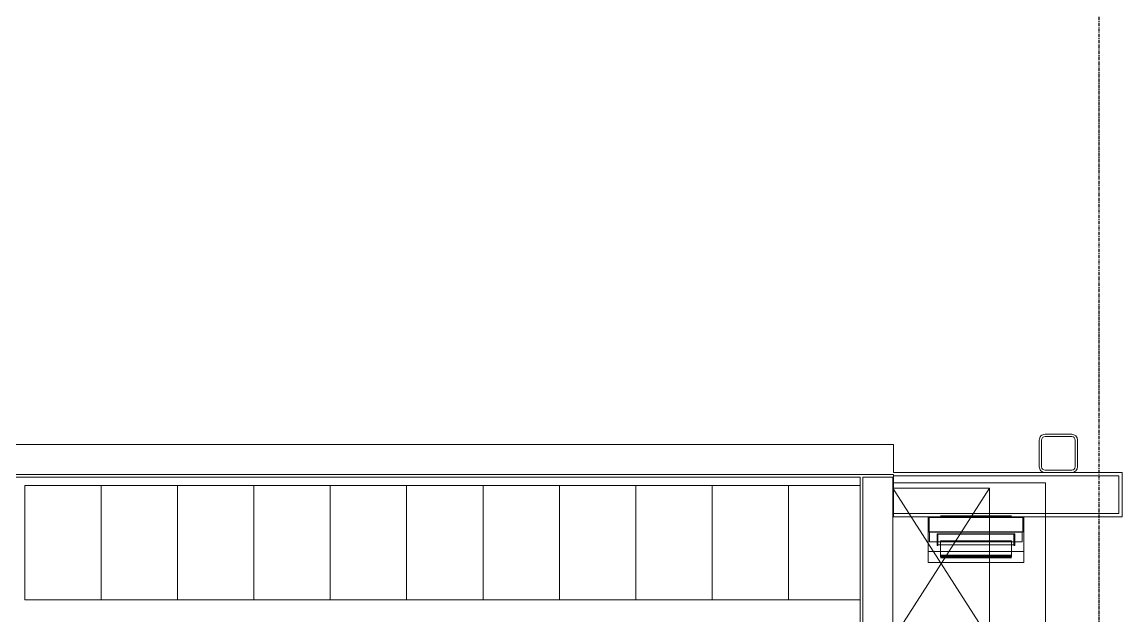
# Model space of a CAD drawing. Header units: millimetres. Extents: x -677815 to 476396, y -125373 to 39000.
# Drawn here: x 265769 to 270090, y 6437 to 8770 of the extents above; entities that cross this region are included whole.
import ezdxf

# ---------------------------------------------------------------- set-up
doc = ezdxf.new("R2010")
doc.units = ezdxf.units.MM
doc.linetypes.add('Xref building Toll$0$Grid Line', pattern=[22.225, 12.7, -3.175, 3.175, -3.175])
for name, color, linetype, lineweight in [('AM_BOR', 4, 'Continuous', 25), ('Xref building Toll$0$A-GENM', 13, 'Continuous', 9), ('Xref building Toll$0$A-WALL', 113, 'Continuous', 9), ('Xref building Toll$0$I-FURN', 30, 'Continuous', 9), ('Xref building Toll$0$I-FURN-HDLN', 30, 'Continuous', 9), ('Xref building Toll$0$Q-CASE', 31, 'Continuous', 9), ('Xref building Toll$0$S-COLS', 52, 'Continuous', 9)]:
    doc.layers.add(name, color=color, linetype=linetype, lineweight=lineweight)
doc.layers.add('Xref building Toll$0$S-GRID', color=8, linetype='Continuous')

# ---------------------------------------------------------------- blocks, each defined once
blk = doc.blocks.new('Xref building Toll$0$Toll Grids')
at = {"layer": 'Xref building Toll$0$S-GRID', "linetype": 'Xref building Toll$0$Grid Line'}
blk.add_line((270000, -125373.3), (270000, 36031.5), dxfattribs=at)
blk = doc.blocks.new('Xref building Toll$0$LOK_Locker 2Tier 01 - LOK_Locker 2Tier 01-V6-MASTER GROUND FLOOR')
at = {"layer": 'Xref building Toll$0$Q-CASE'}
for p, q in [((150, 225), (-150, 225)), ((-150, 225), (-150, -225)), ((-150, -225), (-150, 225)), ((-150, 225), (150, 225)), ((150, -225), (150, 225)), ((150, 225), (150, -225)), ((-150, -225), (150, -225)), ((150, -225), (-150, -225))]:
    blk.add_line(p, q, dxfattribs=at)
blk = doc.blocks.new('Xref building Toll$0$LOK_Locker 2Tier 01 - LOK_Locker 2Tier 01-V7-MASTER GROUND FLOOR')
at = {"layer": 'Xref building Toll$0$Q-CASE'}
for p, q in [((132, 225), (-150, 225)), ((-150, 225), (-150, -225)), ((-150, -225), (-150, 225)), ((-150, 225), (132, 225)), ((-150, -225), (132, -225)), ((132, -225), (-150, -225))]:
    blk.add_line(p, q, dxfattribs=at)
blk = doc.blocks.new('Xref building Toll$0$IVS-FURNITURE-Hung Cabinet 2 Adjustable Shelves - D380 W594 H900-1123773-MASTER GROUND FLOOR')
at = {"layer": 'Xref building Toll$0$I-FURN-HDLN'}
for p, q in [((-297, 0), (297, -380)), ((-297, -380), (-297, 0)), ((-297, 0), (297, 0)), ((297, 0), (297, -380)), ((-297, -380), (297, 0)), ((297, -380), (-297, -380))]:
    blk.add_line(p, q, dxfattribs=at)
blk = doc.blocks.new('Xref building Toll$0$IVS-FURNITURE-Table Cabinet Frame1 - D600 H900 THK18_18 no side-1486493-MASTER GROUND FLOOR')
at = {"layer": 'Xref building Toll$0$I-FURN'}
for p, q in [((2095.3, 0), (-2095.3, 0)), ((-2095.3, 0), (-2095.3, 0)), ((-2095.3, 0), (2095.3, 0)), ((-2095.3, 0), (-2095.3, -600)), ((-2095.3, 0), (-2095.3, -600)), ((2095.3, 0), (2095.3, 0)), ((2095.3, -600), (2095.3, 0)), ((2095.3, 0), (2095.3, -600)), ((2095.3, -600), (-2095.3, -600)), ((-2095.3, -600), (-2095.3, -600)), ((-2095.3, -600), (2095.3, -600)), ((2095.3, -600), (2095.3, -600))]:
    blk.add_line(p, q, dxfattribs=at)
blk = doc.blocks.new('Xref building Toll$0$Beca-34-S-SHS-Col_AU_NZ - 150x9_0 SHS-2283757-MASTER GROUND FLOOR')
at = {"layer": 'Xref building Toll$0$S-COLS'}
h = blk.add_hatch(dxfattribs=at)
h.set_pattern_fill('FP_292', color=256, style=0, pattern_type=2)
h.set_pattern_definition([(225, (277840, 147088), (1257.236, -1257.236), []), (225, (277840, 145183), (1257.236, -1257.236), [])])
h.paths.add_polyline_path([(-52.5, 75), (-52.5, 66), (52.5, 66), (50, 75)], flags=0)
h.paths.add_polyline_path([(-66, 52.5), (-75, 52.5), (-75, -52.5), (-66, -52.5)], flags=0)
h.paths.add_polyline_path([(75, 52.5), (66, 52.5), (66, -52.5), (75, -52.5)], flags=0)
h.paths.add_polyline_path([(52.5, -66), (-52.5, -66), (-52.5, -75), (52.5, -75)], flags=0)
for p, q in [((-75, 52.5), (-75, -52.5)), ((-66, -52.5), (-66, 52.5)), ((52.5, 75), (-52.5, 75)), ((-52.5, 66), (52.5, 66)), ((66, 52.5), (66, -52.5)), ((75, -52.5), (75, 52.5)), ((52.5, -66), (-52.5, -66)), ((-52.5, -75), (52.5, -75))]:
    blk.add_line(p, q, dxfattribs=at)
for centre, radius, start, end in [((-52.5, 52.5), 22.5, 90, 180), ((-52.5, 52.5), 13.5, 90, 180), ((52.5, 52.5), 22.5, 360, 90), ((52.5, 52.5), 13.5, 0, 90), ((-52.5, -52.5), 22.5, 180, 270), ((-52.5, -52.5), 13.5, 180, 270), ((52.5, -52.5), 22.5, 270, 0), ((52.5, -52.5), 13.5, 270, 0)]:
    blk.add_arc(centre, radius, start, end, dxfattribs=at)
blk = doc.blocks.new('Xref building Toll$0$Enmotion_Paper_Towel_Dispenser_14358 - Enmotion_Paper_Towel_Dispenser_14358-1500243-MASTER GROUND FLOOR')
at = {"layer": 'Xref building Toll$0$A-GENM'}
for p, q in [((188, 266.4), (-188, 266.4)), ((-188, 223.2), (-188, 211.8)), ((-188, 223.2), (188, 223.2)), ((139.7, 248.3), (-139.7, 248.3)), ((-139.7, 237.3), (-139.7, 243.9)), ((-139.7, 243.9), (139.7, 243.9)), ((-139.7, 242.3), (-139.7, 239.4)), ((-139.7, 242.3), (139.7, 242.3)), ((139.7, 240.1), (-139.7, 240.1)), ((-139.7, 240.1), (-139.7, 238.5)), ((-139.7, 240.1), (139.7, 240.1)), ((-139.7, 239.4), (-139.7, 237.3)), ((-139.7, 239.4), (139.7, 239.4)), ((-139.7, 238.5), (139.7, 238.5)), ((139.7, 237.3), (-139.7, 237.3)), ((139.7, 243.9), (139.7, 237.3)), ((139.7, 239.4), (139.7, 242.3)), ((139.7, 238.5), (139.7, 240.1)), ((139.7, 237.3), (139.7, 239.4)), ((188, 211.8), (188, 223.2)), ((-188, 211.8), (-188, 146)), ((182.5, 184.8), (-181.6, 184.8)), ((-181.6, 146.7), (-181.6, 184.8)), ((-181.6, 184.8), (-181.6, 146.7)), ((-149.2, 199.5), (-152.4, 199.5)), ((-152.4, 153.7), (-152.4, 199.3)), ((-152.4, 199.3), (-152.4, 196.8)), ((-152.4, 199.3), (-149.2, 199.3)), ((-152.4, 196.8), (-152.4, 153.7)), ((-152.4, 196.8), (152.4, 196.8)), ((-149.2, 199.3), (-149.2, 197.3)), ((-149.2, 155.2), (-149.2, 199.3)), ((-149.2, 197.3), (149.2, 197.3)), ((-149.2, 155.2), (-149.2, 197.3)), ((-139.7, 182.8), (139.7, 182.8)), ((-139.7, 181.2), (139.7, 181.2)), ((152.4, 199.5), (149.2, 199.5)), ((149.2, 197.3), (149.2, 199.3)), ((149.2, 199.3), (152.4, 199.3)), ((149.2, 199.3), (149.2, 155.2)), ((149.2, 197.3), (149.2, 155.2)), ((152.4, 196.8), (152.4, 199.3)), ((152.4, 199.3), (152.4, 153.7)), ((152.4, 153.7), (152.4, 196.8)), ((182.5, 146.7), (182.5, 184.8)), ((182.5, 184.8), (182.5, 146.7)), ((188, 146), (188, 211.8)), ((-188, 146), (-188, 146)), ((-188, 146), (-188, 86.5)), ((-188, 86.5), (-188, 146)), ((188, 146), (-188, 146)), ((-188, 146), (188, 146)), ((-188, 146), (-188, 146)), ((188, 146), (-188, 146)), ((-188, 146), (188, 146)), ((184.2, 146), (-184.1, 146)), ((-184.1, 146), (-184.1, 146)), ((-184.1, 146), (-184.1, 146)), ((-184.1, 146), (184.2, 146)), ((-184.1, 89.7), (-184.1, 146)), ((-184.1, 146), (-184.1, 89.7)), ((-181.6, 146.7), (182.5, 146.7)), ((152.4, 153.7), (-152.4, 153.7)), ((149.2, 155.2), (-149.2, 155.2)), ((184.2, 146), (184.2, 146)), ((184.2, 146), (184.2, 146)), ((184.2, 89.7), (184.2, 146)), ((184.2, 146), (184.2, 89.7)), ((188, 146), (188, 86.5)), ((188, 86.5), (188, 146)), ((188, 146), (188, 146)), ((188, 146), (188, 146)), ((-188, 86.5), (-188, 86.5)), ((-188, 86.5), (188, 86.5)), ((-188, 86.5), (188, 86.5)), ((-184.1, 89.7), (-184.1, 89.7)), ((-184.1, 89.7), (184.2, 89.7)), ((184.2, 89.7), (-184.1, 89.7)), ((184.2, 89.7), (184.2, 89.7)), ((188, 86.5), (188, 86.5)), ((-139.7, 83.2), (139.7, 83.2))]:
    blk.add_line(p, q, dxfattribs=at)
for points, knots in [([(-188, 146), (-188, 173.5), (-188, 223.3), (-188, 256.8), (-188, 271.9), (-188, 252.4), (-188, 231.6), (-188, 223.2)], [-1.101839, -1.101839, -1.101839, -1.101839, -0.955797, -0.755895, -0.557555, -0.305616, 0, 0, 0, 0]), ([(188, 223.2), (188, 231.6), (188, 252.4), (188, 271.9), (188, 256.8), (188, 223.3), (188, 173.5), (188, 146)], [0, 0, 0, 0, 0.305616, 0.557555, 0.755895, 0.955797, 1.101839, 1.101839, 1.101839, 1.101839]), ([(-139.7, 243.9), (-139.7, 223.1), (-139.7, 201.2), (-139.7, 194), (-139.7, 182.3), (-139.7, 182.3), (-139.7, 190), (-139.7, 209.4), (-139.7, 231), (-139.7, 240.1), (-139.7, 240.1)], [-1.260979, -1.260979, -1.260979, -1.260979, -1.079892, -0.913213, -0.748802, -0.597274, -0.494716, -0.41326, -0.222367, 0, 0, 0, 0]), ([(-139.7, 238.5), (-139.7, 238.5), (-139.7, 237.6), (-139.7, 234.5), (-139.7, 231), (-139.7, 228.5), (-139.7, 226.3), (-139.7, 224), (-139.7, 220.9), (-139.7, 216.9), (-139.7, 212.8), (-139.7, 208.4), (-139.7, 203.6), (-139.7, 199.2), (-139.7, 195.7), (-139.7, 193.2), (-139.7, 190.9), (-139.7, 188.2), (-139.7, 185.7), (-139.7, 183.6), (-139.7, 182.1), (-139.7, 181.3), (-139.7, 181.1), (-139.7, 181.5), (-139.7, 182.5), (-139.7, 183.9), (-139.7, 185.8), (-139.7, 187.8), (-139.7, 190), (-139.7, 192), (-139.7, 193.8), (-139.7, 195.8), (-139.7, 198), (-139.7, 200.9), (-139.7, 204.5), (-139.7, 209.2), (-139.7, 215.1), (-139.7, 222.4), (-139.7, 231.3), (-139.7, 238.4), (-139.7, 242.3)], [0, 0, 0, 0, 0.068161, 0.136322, 0.170403, 0.204483, 0.221523, 0.238564, 0.272644, 0.306725, 0.340805, 0.374886, 0.408966, 0.443047, 0.460087, 0.477127, 0.494168, 0.511208, 0.545288, 0.579369, 0.613449, 0.64753, 0.68161, 0.715691, 0.749771, 0.783852, 0.817932, 0.852013, 0.886093, 0.920174, 0.954255, 0.988335, 1.022416, 1.056496, 1.090577, 1.124657, 1.158738, 1.192818, 1.226899, 1.260979, 1.260979, 1.260979, 1.260979]), ([(139.7, 240.1), (139.7, 240.1), (139.7, 231), (139.7, 209.4), (139.7, 190), (139.7, 182.3), (139.7, 182.3), (139.7, 194), (139.7, 201.2), (139.7, 223.1), (139.7, 243.9)], [0, 0, 0, 0, 0.222367, 0.41326, 0.494716, 0.597274, 0.748802, 0.913213, 1.079892, 1.260979, 1.260979, 1.260979, 1.260979]), ([(139.7, 242.3), (139.7, 238.4), (139.7, 231.3), (139.7, 222.4), (139.7, 215.1), (139.7, 209.2), (139.7, 204.5), (139.7, 200.9), (139.7, 198), (139.7, 195.8), (139.7, 193.8), (139.7, 192), (139.7, 190), (139.7, 187.8), (139.7, 185.8), (139.7, 183.9), (139.7, 182.5), (139.7, 181.5), (139.7, 181.1), (139.7, 181.3), (139.7, 182.1), (139.7, 183.6), (139.7, 185.7), (139.7, 188.2), (139.7, 190.9), (139.7, 193.2), (139.7, 195.7), (139.7, 199.2), (139.7, 203.6), (139.7, 208.4), (139.7, 212.8), (139.7, 216.9), (139.7, 220.9), (139.7, 224), (139.7, 226.3), (139.7, 228.5), (139.7, 231), (139.7, 234.5), (139.7, 237.6), (139.7, 238.5), (139.7, 238.5)], [-1.260979, -1.260979, -1.260979, -1.260979, -1.226899, -1.192818, -1.158738, -1.124657, -1.090577, -1.056496, -1.022416, -0.988335, -0.954255, -0.920174, -0.886093, -0.852013, -0.817932, -0.783852, -0.749771, -0.715691, -0.68161, -0.64753, -0.613449, -0.579369, -0.545288, -0.511208, -0.494168, -0.477127, -0.460087, -0.443047, -0.408966, -0.374886, -0.340805, -0.306725, -0.272644, -0.238564, -0.221523, -0.204483, -0.170403, -0.136322, -0.068161, 0, 0, 0, 0])]:
    blk.add_open_spline(points, degree=3, knots=knots, dxfattribs=at)
blk = doc.blocks.new('Xref building Toll$0$building block 28092016')
at = {"layer": 'Xref building Toll$0$A-WALL', "lineweight": 18}
for p, q in [((991742.6, -664389), (983801.6, -664389)), ((991742.6, -664499.5), (991742.6, -664389)), ((987857.6, -664517), (991611.6, -664517)), ((991611.6, -664517), (991611.6, -670208.5)), ((991739.6, -671041.5), (991739.6, -664517)), ((991739.6, -664517), (991742.6, -664517)), ((992639.6, -664499.5), (991742.6, -664499.5)), ((991742.6, -664517), (991742.6, -664672.5)), ((992639.6, -664672.5), (992639.6, -664499.5)), ((991742.6, -664672.5), (992639.6, -664672.5))]:
    blk.add_line(p, q, dxfattribs=at)
at = {"layer": 'Xref building Toll$0$A-WALL'}
for p, q in [((983919.6, -664507), (991742.6, -664507)), ((991739.6, -664517), (991621.6, -664517)), ((991621.6, -664517), (991621.6, -671499.5)), ((991742.6, -664507), (991742.6, -664517)), ((991742.6, -664512.5), (992626.6, -664512.5)), ((992626.6, -664659.5), (992626.6, -664512.5)), ((991742.6, -664659.5), (992626.6, -664659.5))]:
    blk.add_line(p, q, dxfattribs=at)
at = {"layer": 'Xref building Toll$0$A-GENM', "rotation": 180}
blk.add_blockref('Xref building Toll$0$Enmotion_Paper_Towel_Dispenser_14358 - Enmotion_Paper_Towel_Dispenser_14358-1500243-MASTER GROUND FLOOR', (992065.7, -664586), dxfattribs=at)
at = {"layer": 'Xref building Toll$0$I-FURN'}
for name, p, rotation in [('Xref building Toll$0$IVS-FURNITURE-Table Cabinet Frame1 - D600 H900 THK18_18 no side-1486493-MASTER GROUND FLOOR', (992339.6, -666634.2), 270), ('Xref building Toll$0$IVS-FURNITURE-Hung Cabinet 2 Adjustable Shelves - D380 W594 H900-1123773-MASTER GROUND FLOOR', (991739.6, -664857), 90)]:
    blk.add_blockref(name, p, dxfattribs=dict(at, rotation=rotation))
at = {"layer": 'Xref building Toll$0$Q-CASE'}
for name, p in [('Xref building Toll$0$LOK_Locker 2Tier 01 - LOK_Locker 2Tier 01-V6-MASTER GROUND FLOOR', (988479.6, -664774.5)), ('Xref building Toll$0$LOK_Locker 2Tier 01 - LOK_Locker 2Tier 01-V6-MASTER GROUND FLOOR', (988779.6, -664774.5)), ('Xref building Toll$0$LOK_Locker 2Tier 01 - LOK_Locker 2Tier 01-V6-MASTER GROUND FLOOR', (989079.6, -664774.5)), ('Xref building Toll$0$LOK_Locker 2Tier 01 - LOK_Locker 2Tier 01-V6-MASTER GROUND FLOOR', (989379.6, -664774.5)), ('Xref building Toll$0$LOK_Locker 2Tier 01 - LOK_Locker 2Tier 01-V6-MASTER GROUND FLOOR', (989679.6, -664774.5)), ('Xref building Toll$0$LOK_Locker 2Tier 01 - LOK_Locker 2Tier 01-V6-MASTER GROUND FLOOR', (989979.6, -664774.5)), ('Xref building Toll$0$LOK_Locker 2Tier 01 - LOK_Locker 2Tier 01-V6-MASTER GROUND FLOOR', (990279.6, -664774.5)), ('Xref building Toll$0$LOK_Locker 2Tier 01 - LOK_Locker 2Tier 01-V6-MASTER GROUND FLOOR', (990579.6, -664774.5)), ('Xref building Toll$0$LOK_Locker 2Tier 01 - LOK_Locker 2Tier 01-V6-MASTER GROUND FLOOR', (990879.6, -664774.5)), ('Xref building Toll$0$LOK_Locker 2Tier 01 - LOK_Locker 2Tier 01-V6-MASTER GROUND FLOOR', (991179.6, -664774.5)), ('Xref building Toll$0$LOK_Locker 2Tier 01 - LOK_Locker 2Tier 01-V7-MASTER GROUND FLOOR', (991479.6, -664774.5))]:
    blk.add_blockref(name, p, dxfattribs=at)
at = {"layer": 'Xref building Toll$0$S-COLS', "rotation": 180}
blk.add_blockref('Xref building Toll$0$Beca-34-S-SHS-Col_AU_NZ - 150x9_0 SHS-2283757-MASTER GROUND FLOOR', (992389.7, -664423.9), dxfattribs=at)
blk = doc.blocks.new('Xref building Toll')
for name, p in [('Xref building Toll$0$Toll Grids', (0, 0)), ('Xref building Toll$0$building block 28092016', (-722549.6, 671499.5))]:
    blk.add_blockref(name, p)

msp = doc.modelspace()

# ---------------------------------------------------------------- block references
at = {"layer": 'AM_BOR'}
msp.add_blockref('Xref building Toll', (0, 0), dxfattribs=at)

doc.saveas('drawing.dxf')
